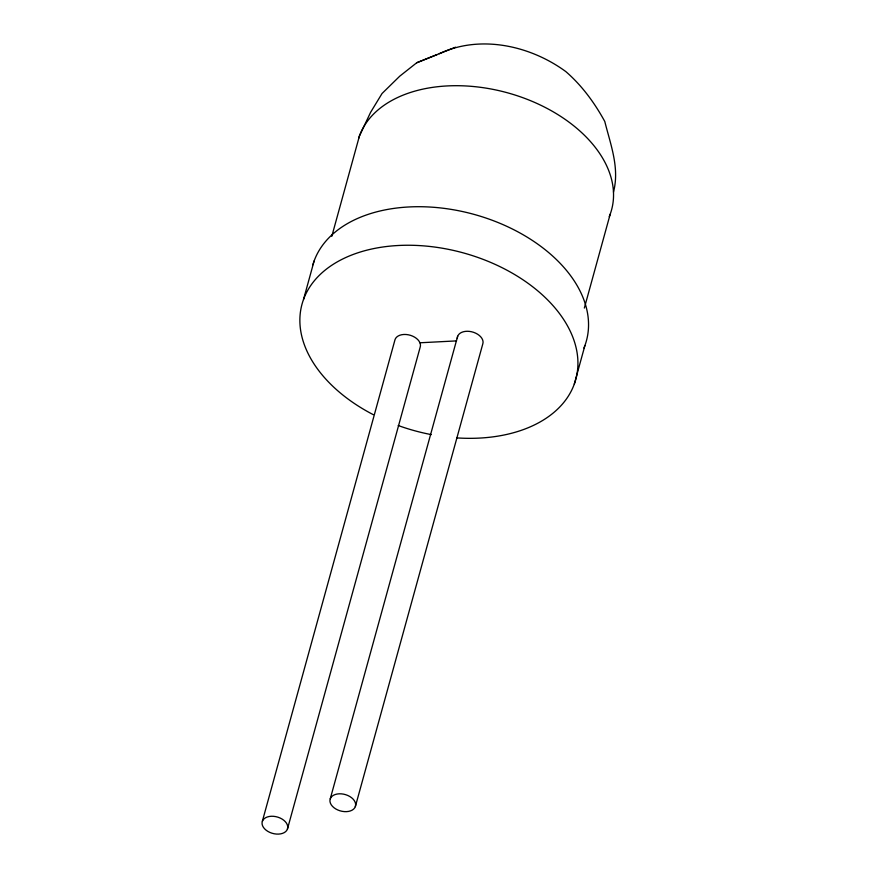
<?xml version="1.0" encoding="UTF-8"?>
<svg xmlns="http://www.w3.org/2000/svg" width="878" height="878" viewBox="0 0 878 878"><rect width="100%" height="100%" fill="white"/><g stroke="black" fill="none" stroke-linecap="round" stroke-linejoin="round"><path stroke-width="1.32" d="M613.481 192.128C619.78 167.939 610.583 144.716 604.788 121.493C594.571 102.858 581.96 85.55 565.827 71.59C530.334 45.557 480.244 34.374 439.241 53.723M303.514 299.497L314.126 260.953M331.796 236.336L359.453 135.925L370.604 112.318L382.04 93.518L399.786 76.145L416.743 62.744L455.539 47.192M262.368 821.237L395.078 339.446A13.148 8.539 15.4 0 1 410.575 335.363A13.148 8.539 15.4 0 1 420.134 347.326L287.424 829.117A13.148 8.539 15.4 0 1 266.067 830.16A13.148 8.539 15.4 0 1 271.203 816.266A13.148 8.539 15.4 0 1 287.424 829.117M330.26 798.815L457.657 336.285M355.327 806.641A13.148 8.539 15.4 0 0 339.062 793.811A13.148 8.539 15.4 0 0 333.991 807.727A13.148 8.539 15.4 0 0 355.327 806.641L482.735 344.121A13.148 8.539 15.4 0 0 471.464 331.73A13.148 8.539 15.4 0 0 457.328 338.502M584.342 308.057L610.177 214.254M574.289 384.092L584.913 345.548M416.743 62.744L437.167 54.557M419.936 342.782L456.516 340.894M373.326 414.679A141.951 92.19 15.4 0 1 342.837 258.922A141.951 92.19 15.4 0 1 564.335 320.547A141.951 92.19 15.4 0 1 456.812 437.902M431.307 434.61A141.951 92.19 15.4 0 1 398.217 425.523M312.886 264.75A141.951 92.19 15.4 0 1 480.145 216.164A141.951 92.19 15.4 0 1 583.936 348.039M358.619 138.406A131.437 85.364 15.4 0 1 514.091 94.736A131.437 85.364 15.4 0 1 609.222 216.69"/></g></svg>
